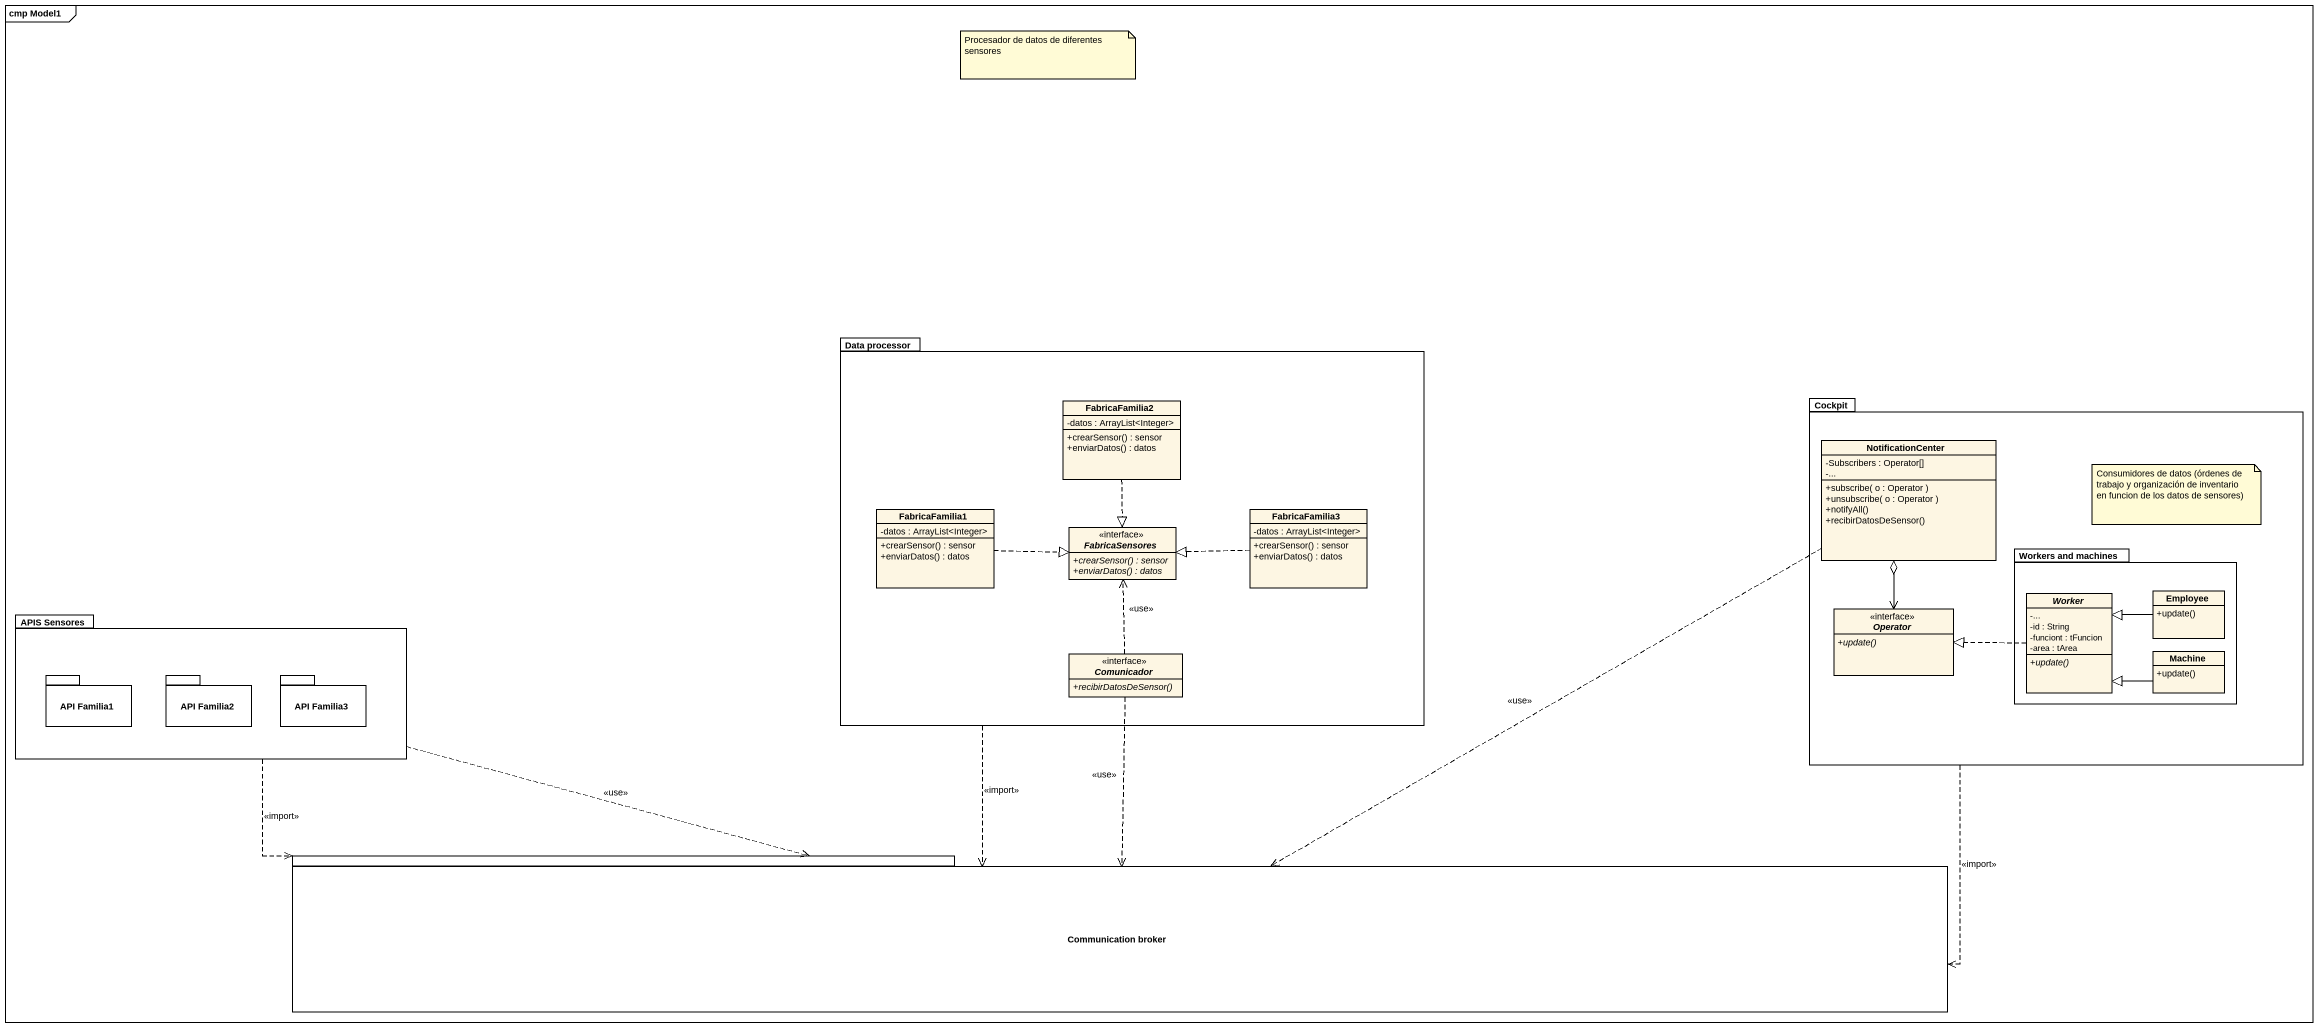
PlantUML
@startuml
mainframe cmp Model1
hide circle
hide empty members
skinparam classAttributeIconSize 0
package "Data processor" as Data_processor {
  class FabricaFamilia2 {
    -datos : ArrayList<Integer>
    +crearSensor() : sensor
    +enviarDatos() : datos
  }
  class FabricaFamilia1 {
    -datos : ArrayList<Integer>
    +crearSensor() : sensor
    +enviarDatos() : datos
  }
  class FabricaFamilia3 {
    -datos : ArrayList<Integer>
    +crearSensor() : sensor
    +enviarDatos() : datos
  }
  interface FabricaSensores {
    {abstract} +crearSensor() : sensor
    {abstract} +enviarDatos() : datos
  }
  interface Comunicador {
    {abstract} +recibirDatosDeSensor()
  }
}
package Cockpit {
  class NotificationCenter {
    -Subscribers : Operator[]
    -...
    +subscribe( o : Operator )
    +unsubscribe( o : Operator )
    +notifyAll()
    +recibirDatosDeSensor()
  }
  package "Workers and machines" as Workers_and_machines {
    abstract class Worker {
      -...
      -id : String
      -funciont : tFuncion
      -area : tArea
      {abstract} +update()
    }
    class Employee {
      +update()
    }
    class Machine {
      +update()
    }
  }
  interface Operator {
    {abstract} +update()
  }
}
package "APIS Sensores" as APIS_Sensores {
  package "API Familia1" as API_Familia1 {
  }
  package "API Familia2" as API_Familia2 {
  }
  package "API Familia3" as API_Familia3 {
  }
}
package "Communication broker" as Communication_broker {
}
Data_processor ..> Communication_broker : <<import>>
FabricaFamilia2 ..|> FabricaSensores
Cockpit .left.> Communication_broker : <<import>>
NotificationCenter o--> Operator
NotificationCenter .left.> Communication_broker : <<use>>
FabricaFamilia1 .right.|> FabricaSensores
FabricaFamilia3 .left.|> FabricaSensores
APIS_Sensores .right.> Communication_broker : <<import>>
APIS_Sensores .right.> Communication_broker : <<use>>
Worker .left.|> Operator
Employee -left-|> Worker
Comunicador .up.> FabricaSensores : <<use>>
Comunicador ..> Communication_broker : <<use>>
Machine -left-|> Worker
note as N1
  Procesador de datos de diferentes sensores
end note
note as N2
  Consumidores de datos (órdenes de trabajo y organización de inventario en funcion de los datos de sensores)
end note
@enduml
